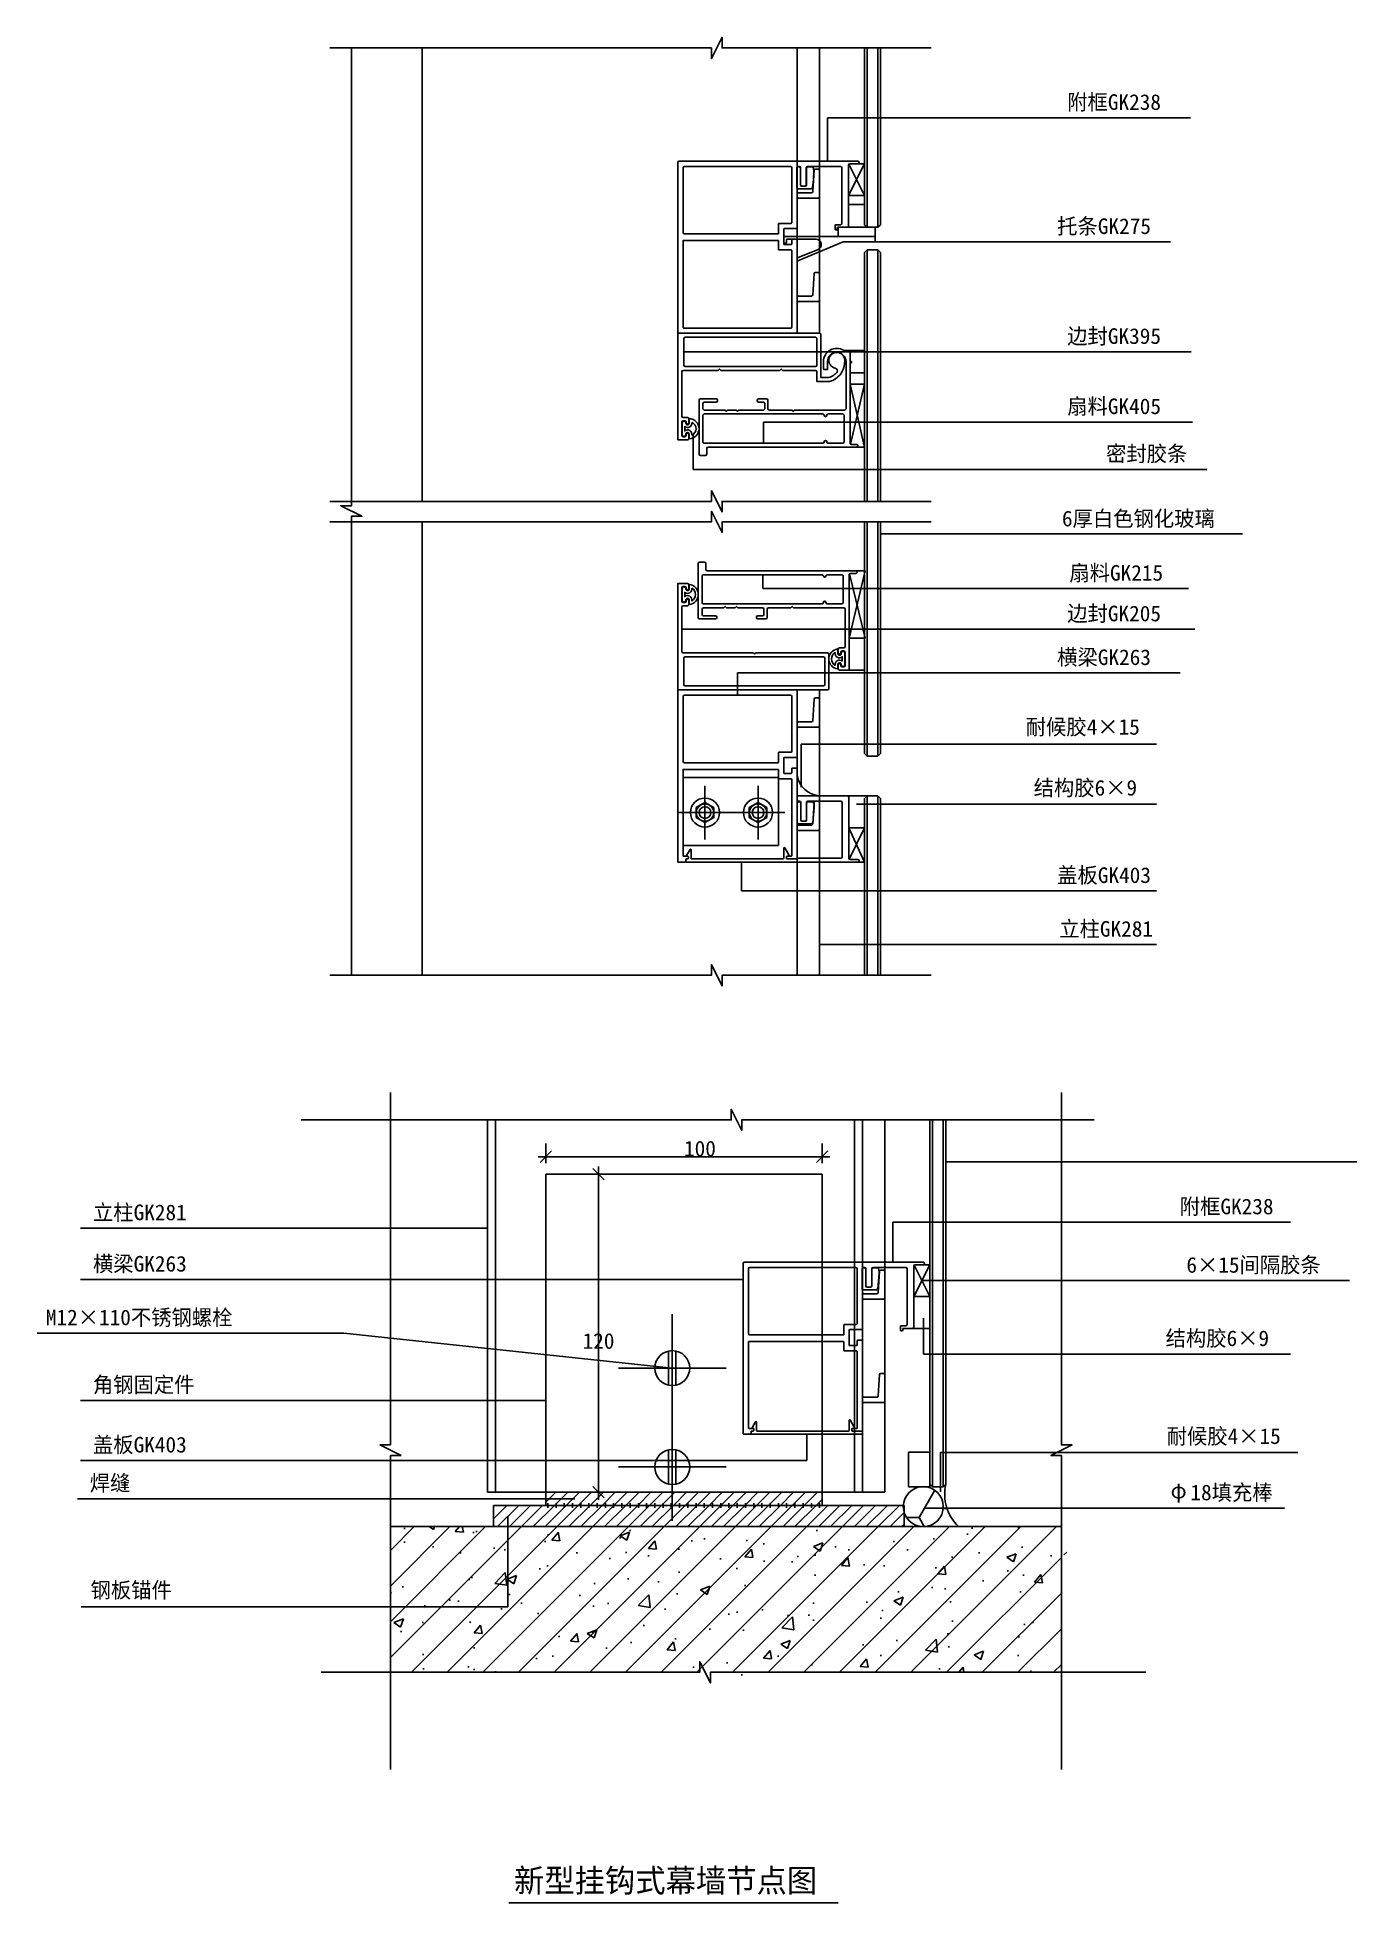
# Model space of a CAD drawing. Header units: metres. Extents: x 858 to 1356, y 185 to 889.
import ezdxf

# ---------------------------------------------------------------- set-up
doc = ezdxf.new("R2010")
doc.units = ezdxf.units.M
for name, color, linetype in [('1', 1, 'Continuous'), ('AXIS', 3, 'Continuous'), ('DOTE', 1, 'Continuous'), ('LAYER4', 6, 'Continuous'), ('LAYER6', 7, 'Continuous'), ('PUB_DIM', 3, 'Continuous')]:
    doc.layers.add(name, color=color, linetype=linetype)

# ---------------------------------------------------------------- blocks, each defined once
blk = doc.blocks.new('SJJ')
at = {"layer": 'AXIS'}
for p, q in [((-8.2, 0.67), (-8.2, 5.54)), ((-7.7, 6.04), (-0.4, 6.04)), ((-7.2, 2.94), (-7.2, 4.14)), ((-6.7, 4.64), (-0.4, 4.64)), ((-0.4, 2.44), (-6.7, 2.44)), ((0.1, 5.54), (0.1, 5.14)), ((0.1, 0.3), (0.1, 1.94)), ((-2.05, -0.35), (-6.24, -0.07))]:
    blk.add_line(p, q, dxfattribs=at)
for centre, radius, start, end in [((-7.7, 5.54), 0.5, 90, 180), ((-7.7, 0.67), 0.5, 180, 254.02), ((-5.95, 6.79), 6.87, 254.02, 267.55), ((-6.7, 4.14), 0.5, 90, 180), ((-6.7, 2.94), 0.5, 180, 270), ((-0.4, 5.54), 0.5, 0, 90), ((-0.4, 5.14), 0.5, 270, 0), ((-0.4, 5.14), 0.5, 270, 0), ((-0.4, 1.94), 0.5, 360, 90), ((-0.4, 1.94), 0.5, 0, 90), ((-0.4, 1.94), 0.5, 0, 90), ((-0.4, 0.3), 0.5, 286.49, 0), ((-1.6, 4.36), 4.73, 264.63, 286.49)]:
    blk.add_arc(centre, radius, start, end, dxfattribs=at)
blk = doc.blocks.new('_ArchTick')
blk.add_line((-0.68, 0), (0.68, 0))
at = {"color": 0, "linetype": 'ByBlock'}
blk.add_lwpolyline([(-0.5, -0.5), (0.5, 0.5)], dxfattribs=at)

msp = doc.modelspace()

# ---------------------------------------------------------------- hatches: boundary and pattern name
at = {"layer": 'AXIS'}
h = msp.add_hatch(dxfattribs=at)
h.set_pattern_fill('NET', scale=20)
h.paths.add_polyline_path([(1186.7, 341.59), (1194.78, 341.59), (1194.78, 354.71), (1186.7, 354.71)])
h = msp.add_hatch(dxfattribs=at)
h.set_pattern_fill('ANSI31')
h.paths.add_polyline_path([(1049.79, 339.59), (1049.79, 334.59), (1154.08, 334.59), (1154.08, 339.59)])
h = msp.add_hatch(dxfattribs=at)
h.set_pattern_fill('ANSI31')
h.paths.add_polyline_path([(1185, 326.59), (1185, 334.59), (1030, 334.59), (1030, 326.59)])
h = msp.add_hatch(dxfattribs=at)
h.set_pattern_fill('AR-CONC', scale=0.2)
h.paths.add_polyline_path([(1123.36, 271.59), (1123.36, 267.59), (1127.36, 275.59), (1127.36, 271.59), (1244.44, 271.59), (1244.44, 315.93), (1248.44, 315.93), (1240.44, 319.93), (1244.44, 319.93), (1244.44, 326.59), (991.1, 326.59), (991.1, 319.93), (987.1, 319.93), (995.1, 315.93), (991.1, 315.93), (991.1, 271.59)])
h = msp.add_hatch(dxfattribs=at)
h.set_pattern_fill('ANSI31', scale=3)
h.paths.add_polyline_path([(1123.36, 271.59), (1123.36, 267.59), (1127.36, 275.59), (1127.36, 271.59), (1244.44, 271.59), (1244.44, 315.93), (1248.44, 315.93), (1240.44, 319.93), (1244.44, 319.93), (1244.44, 326.59), (991.1, 326.59), (991.1, 319.93), (987.1, 319.93), (995.1, 315.93), (991.1, 315.93), (991.1, 271.59)])
at = {"layer": 'PUB_DIM'}
h = msp.add_hatch(dxfattribs=at)
h.set_pattern_fill('NET', scale=20)
h.paths.add_polyline_path([(1170.1, 816.98), (1163.6, 816.98, 0.41), (1164.1, 817.48), (1164.1, 828.98), (1170.1, 828.98)])
h = msp.add_hatch(dxfattribs=at)
h.set_pattern_fill('NET3', scale=15)
h.paths.add_polyline_path([(1174.1, 816.98), (1163.54, 816.98, -0.02), (1163.5, 816.98), (1160.1, 816.98), (1160.1, 813.48), (1163.6, 813.48), (1163.6, 813.48), (1170.1, 813.48), (1170.1, 813.48), (1173.9, 813.48, -0.41), (1174.1, 813.28)])
h = msp.add_hatch(dxfattribs=at)
h.set_pattern_fill('NET', scale=20)
h.paths.add_polyline_path([(1170.1, 770.53), (1164.6, 770.53), (1164.6, 766.28), (1165.1, 766.28), (1165.1, 765.78), (1164.6, 765.78), (1164.6, 757.76), (1170.1, 757.76)])
h = msp.add_hatch(dxfattribs=at)
h.set_pattern_fill('NET', scale=20)
h.paths.add_polyline_path([(1170.29, 649.88), (1163.79, 649.88, 0.41), (1164.29, 650.38), (1164.29, 661.88), (1170.29, 661.88)])
h = msp.add_hatch(dxfattribs=at)
h.set_pattern_fill('DASH', scale=8)
h.paths.add_polyline_path([(1144.93, 608.91), (1144.93, 602.44), (1152.53, 602.44, -0.29)])
h = msp.add_hatch(dxfattribs=at)
h.set_pattern_fill('NET', scale=20)
h.paths.add_polyline_path([(1170.1, 602.38), (1163.6, 602.38, -0.41), (1164.1, 601.88), (1164.1, 590.38), (1170.1, 590.38)])
h = msp.add_hatch(dxfattribs=at)
h.set_pattern_fill('NET', scale=20)
h.paths.add_polyline_path([(1194.68, 401.42), (1188.18, 401.42, 0.41), (1188.68, 401.92), (1188.68, 413.42), (1194.68, 413.42)])
h = msp.add_hatch(dxfattribs=at)
h.set_pattern_fill('HONEY', scale=15)
h.paths.add_polyline_path([(1192.26, 341.69, 0.11), (1189.05, 340.97), (1189.05, 327.31, 0.11), (1192.26, 326.59, 1)])
h.paths.add_polyline_path([(1189.05, 327.31), (1189.05, 340.97, 0.63)])
h = msp.add_hatch(dxfattribs=at)
h.set_pattern_fill('DASH', scale=15)
h.paths.add_polyline_path([(1200.36, 338.51), (1199.11, 337.33, -0.11), (1199.82, 334.14, -0.15), (1198.57, 329.98), (1202.84, 329.98, -0.13)])
h.paths.add_polyline_path([(1202.84, 329.98), (1198.57, 329.98, -0.25), (1192.26, 326.59), (1205.56, 326.59, -0.06)])
h.paths.add_polyline_path([(1200.36, 338.51, -0.06), (1200.78, 342.59), (1199.78, 341.59), (1195.78, 341.59), (1194.78, 342.59), (1194.78, 341.59), (1193.53, 341.59, -0.25), (1199.11, 337.33)])

# ---------------------------------------------------------------- linework, layer by layer
msp.add_line((1035.78, 184.64), (1160.19, 184.64))
at = {"layer": 'AXIS'}
for p, q in [((991.1, 357.44), (991.1, 490.46)), ((995.1, 353.44), (987.1, 357.44)), ((987.1, 357.44), (991.1, 357.44)), ((991.1, 234.97), (991.1, 353.44)), ((991.1, 353.44), (995.1, 353.44))]:
    msp.add_line(p, q, dxfattribs=at)
for points in [[(1195.21, 884.7), (1116.3, 884.7), (1116.3, 888.7), (1112.3, 880.7), (1112.3, 884.7), (968.2, 884.7)], [(1195.21, 713.54), (1116.3, 713.54), (1116.3, 709.54), (1112.3, 717.54), (1112.3, 713.54), (968.2, 713.54)], [(1195.21, 705.82), (1116.3, 705.82), (1116.3, 701.82), (1112.3, 709.82), (1112.3, 705.82), (968.2, 705.82)], [(1195.21, 534.67), (1116.3, 534.67), (1116.3, 530.67), (1112.3, 538.67), (1112.3, 534.67), (968.2, 534.67)], [(1244.44, 234.97), (1244.44, 353.44), (1240.44, 353.44), (1248.44, 357.44), (1244.44, 357.44), (1244.44, 490.46)], [(957.38, 480.1), (1119.75, 480.1), (1119.75, 484.1), (1123.75, 476.1), (1123.75, 480.1), (1256.76, 480.1)], [(964.96, 271.59), (1107.88, 271.59), (1107.88, 275.59), (1111.88, 267.59), (1111.88, 271.59), (1276.31, 271.59)]]:
    msp.add_lwpolyline(points, dxfattribs=at)
at = {"layer": 'DOTE'}
for p, q in [((1003.1, 713.54), (1003.1, 884.7)), ((1144.6, 777.18), (1144.6, 884.7)), ((1153.1, 776.98), (1153.1, 884.7)), ((1170.1, 817.98), (1170.1, 884.7)), ((1176.1, 817.98), (1176.1, 884.7)), ((1170.1, 817.98), (1171.1, 816.98)), ((1171.1, 816.98), (1175.1, 816.98)), ((1175.1, 816.98), (1176.1, 817.98)), ((1171.1, 808.46), (1170.1, 807.46)), ((1170.1, 807.46), (1170.1, 713.54)), ((1171.1, 808.46), (1175.1, 808.46)), ((1175.1, 808.46), (1176.1, 807.46)), ((1176.1, 807.46), (1176.1, 713.54)), ((1003.1, 534.67), (1003.1, 705.82)), ((1170.1, 618.38), (1170.1, 705.82)), ((1176.1, 618.38), (1176.1, 705.82)), ((1144.6, 534.67), (1144.6, 642.38)), ((1153.1, 534.67), (1153.1, 642.38)), ((1171.1, 617.38), (1170.1, 618.38)), ((1171.1, 617.38), (1175.1, 617.38)), ((1175.1, 617.38), (1176.1, 618.38)), ((1137.6, 609.38), (1101.6, 609.38)), ((1137.6, 609.08), (1137.6, 583.63)), ((1171.1, 602.38), (1170.1, 601.38)), ((1170.1, 601.38), (1170.1, 534.67)), ((1171.1, 602.38), (1175.1, 602.38)), ((1175.1, 602.38), (1176.1, 601.38)), ((1176.1, 601.38), (1176.1, 534.67)), ((1137.6, 583.63), (1101.6, 583.63)), ((1027.78, 480.1), (1027.78, 339.59)), ((1169.28, 480.1), (1169.28, 339.59)), ((1177.78, 480.1), (1177.78, 339.59)), ((1194.78, 341.59), (1194.78, 480.1)), ((1200.78, 342.59), (1200.78, 480.1)), ((1194.78, 354.71), (1186.7, 354.71)), ((1186.7, 341.59), (1186.7, 354.71)), ((1177.78, 339.59), (1027.78, 339.59)), ((1049.79, 339.59), (1049.79, 334.59)), ((1154.08, 339.59), (1154.08, 334.59)), ((1186.7, 341.59), (1194.78, 341.59)), ((1194.78, 342.59), (1195.78, 341.59)), ((1195.78, 341.59), (1199.78, 341.59)), ((1199.78, 341.59), (1200.78, 342.59)), ((1185, 334.59), (1030, 334.59)), ((1030, 334.59), (1030, 326.59)), ((1050.5, 333.67), (1050.5, 335.48)), ((1053.61, 333.67), (1053.61, 335.48)), ((1056.72, 333.67), (1056.72, 335.48)), ((1056.72, 333.67), (1056.72, 335.48)), ((1059.83, 333.67), (1059.83, 335.48)), ((1062.94, 333.67), (1062.94, 335.48)), ((1062.94, 333.67), (1062.94, 335.48)), ((1066.05, 333.67), (1066.05, 335.48)), ((1069.16, 333.67), (1069.16, 335.48)), ((1072.27, 333.67), (1072.27, 335.48)), ((1075.37, 333.67), (1075.37, 335.48)), ((1078.48, 333.67), (1078.48, 335.48)), ((1078.48, 333.67), (1078.48, 335.48)), ((1081.59, 333.67), (1081.59, 335.48)), ((1084.7, 333.67), (1084.7, 335.48)), ((1084.7, 333.67), (1084.7, 335.48)), ((1087.81, 333.67), (1087.81, 335.48)), ((1090.92, 333.67), (1090.92, 335.48)), ((1094.03, 333.67), (1094.03, 335.48)), ((1097.14, 333.67), (1097.14, 335.48)), ((1100.25, 333.67), (1100.25, 335.48)), ((1100.25, 333.67), (1100.25, 335.48)), ((1103.36, 333.67), (1103.36, 335.48)), ((1106.47, 333.67), (1106.47, 335.48)), ((1106.47, 333.67), (1106.47, 335.48)), ((1109.58, 333.67), (1109.58, 335.48)), ((1112.69, 333.67), (1112.69, 335.48)), ((1115.8, 333.67), (1115.8, 335.48)), ((1118.91, 333.67), (1118.91, 335.48)), ((1122.01, 333.67), (1122.01, 335.48)), ((1122.01, 333.67), (1122.01, 335.48)), ((1125.12, 333.67), (1125.12, 335.48)), ((1128.23, 333.67), (1128.23, 335.48)), ((1128.23, 333.67), (1128.23, 335.48)), ((1131.34, 333.67), (1131.34, 335.48)), ((1134.45, 333.67), (1134.45, 335.48)), ((1137.56, 333.67), (1137.56, 335.48)), ((1137.56, 333.67), (1137.56, 335.48)), ((1137.56, 333.67), (1137.56, 335.48)), ((1140.67, 333.67), (1140.67, 335.48)), ((1143.78, 333.67), (1143.78, 335.48)), ((1143.78, 333.67), (1143.78, 335.48)), ((1146.89, 333.67), (1146.89, 335.48)), ((1150, 333.67), (1150, 335.48)), ((1153.11, 333.67), (1153.11, 335.48)), ((1185, 334.59), (1185, 326.59)), ((1244.44, 326.59), (991.1, 326.59))]:
    msp.add_line(p, q, dxfattribs=at)
for points in [[(1145.1, 790.98, -0.41), (1144.6, 791.48), (1144.6, 812.28, 0.41), (1144.4, 812.48), (1142.8, 812.48, 0.41), (1142.6, 812.28), (1142.6, 810.68, -0.41), (1142.4, 810.48), (1139.8, 810.48, -0.41), (1139.6, 810.68), (1139.6, 816.28, -0.41), (1139.8, 816.48), (1144.4, 816.48, 0.41), (1144.6, 816.68), (1144.6, 827.48, -0.41), (1145.1, 827.98), (1152.6, 827.98, 0.41), (1153.1, 828.48), (1153.1, 838.48, 0.41), (1152.6, 838.98), (1151.55, 838.98, 0.39), (1151.05, 838.51), (1150.55, 830.45, -0.39), (1150.05, 829.98), (1145.1, 829.98, -0.41), (1144.6, 830.48), (1144.6, 841.78, 0.41), (1144.4, 841.98), (1100.1, 841.98, 0.41), (1099.6, 841.48), (1099.6, 777.18, 0.41), (1099.8, 776.98), (1144.4, 776.98, 0.41), (1144.6, 777.18), (1144.6, 788.48, -0.41), (1145.1, 788.98), (1152.6, 788.98, 0.41), (1153.1, 789.48), (1153.1, 799.48, 0.41), (1152.6, 799.98), (1151.55, 799.98, 0.39), (1151.05, 799.51), (1150.55, 791.45, -0.43), (1149.97, 790.98)], [(1142.1, 839.98), (1102.1, 839.98, 0.41), (1101.6, 839.48), (1101.6, 814.98, 0.41), (1102.1, 814.48), (1137.4, 814.48, 0.41), (1137.6, 814.68), (1137.6, 818.28, -0.41), (1137.8, 818.48), (1142.4, 818.48, 0.41), (1142.6, 818.68), (1142.6, 839.48, 0.41)], [(1137.6, 811.98), (1101.6, 811.98), (1101.6, 779.18, 0.41), (1101.8, 778.98), (1142.4, 778.98, 0.41), (1142.6, 779.18), (1142.6, 808.28, 0.41), (1142.4, 808.48), (1137.8, 808.48, -0.41), (1137.6, 808.68)], [(1151.79, 812.48, -0.82), (1152.55, 808.63), (1144.73, 805.41, 0.3), (1144.6, 805.22), (1144.6, 804.58, 0.53), (1144.88, 804.39), (1162.07, 811.46, -0.1), (1162.14, 811.48), (1173.9, 811.48, 0.41), (1174.1, 811.68), (1174.1, 813.28, 0.41), (1173.9, 813.48), (1139.8, 813.48, 0.41), (1139.6, 813.28), (1139.6, 811.18, 0.41), (1139.8, 810.98), (1140.4, 810.98, 0.41), (1140.6, 811.18), (1140.6, 812.28, -0.41), (1140.8, 812.48)], [(1158.13, 760.91, 0.08), (1159.6, 762.21, 0.57), (1159.03, 763.84, -2.12), (1162.6, 766.78, -0.3), (1158.09, 759.18, -0.11), (1156.35, 758.78), (1152.1, 758.78), (1152.1, 762.48, 0.41), (1151.6, 762.98), (1139.16, 762.98), (1138.66, 763.48), (1138.16, 762.98), (1115.8, 762.98), (1115.3, 763.48), (1114.8, 762.98), (1101.6, 762.98, 0.41), (1101.1, 762.48), (1101.1, 745.68, 0.41), (1101.6, 745.18), (1103.24, 745.18, -0.41), (1103.74, 744.68), (1103.74, 743.23, -0.41), (1103.24, 742.73), (1103.24, 742.73, -0.41), (1102.74, 743.23), (1102.74, 743.48, 0.41), (1102.24, 743.98), (1101.6, 743.98, 0.41), (1101.1, 743.48), (1101.1, 738.45, 0.41), (1101.6, 737.95), (1102.25, 737.95, 0.36), (1102.74, 738.48), (1102.74, 738.73, -0.41), (1103.24, 739.23), (1103.24, 739.23, -0.41), (1103.74, 738.73), (1103.74, 737.28, -0.41), (1103.24, 736.78), (1099.6, 736.78), (1099.6, 776.78, -0.41), (1099.8, 776.98), (1153.1, 776.98, -0.41), (1153.6, 776.48), (1153.6, 760.28), (1155.97, 760.28, 0.14)], [(1102.36, 764.48, -0.41), (1101.86, 764.98), (1101.86, 774.98, -0.41), (1102.36, 775.48), (1151.6, 775.48, -0.41), (1152.1, 774.98), (1152.1, 764.98, -0.41), (1151.6, 764.48)], [(1129.6, 751.53), (1129.6, 751.73, -0.41), (1130.1, 752.23), (1133.1, 752.23, -0.41), (1133.6, 751.73), (1133.6, 748.53, 0.41), (1134.1, 748.03), (1142.6, 748.03), (1143.1, 747.53), (1143.6, 748.03), (1162.6, 748.03, 0.41), (1163.1, 748.53), (1163.1, 766.28, 1), (1156.1, 766.28), (1156.1, 763.28), (1154.6, 763.28), (1154.6, 766.28, -0.59), (1162.24, 770.53), (1164.6, 770.53), (1164.6, 766.28), (1165.1, 766.28), (1165.1, 765.78), (1164.6, 765.78), (1164.6, 735.53, 0.41), (1165.1, 735.03), (1167.1, 735.03, -0.41), (1167.6, 734.53), (1167.6, 734.53, -0.41), (1167.1, 734.03), (1111, 734.03, 0.41), (1110.5, 733.53), (1110.5, 731.33, -0.41), (1110, 730.83), (1108.1, 730.83, -0.41), (1107.6, 731.33), (1107.6, 751.73, -0.41), (1108.1, 752.23), (1114.1, 752.23, -0.41), (1114.6, 751.73), (1114.6, 751.53, -0.41), (1114.1, 751.03), (1109.6, 751.03, 0.41), (1109.1, 750.53), (1109.1, 748.53, 0.41), (1109.6, 748.03), (1117.3, 748.03), (1117.8, 747.53), (1118.3, 748.03), (1121.6, 748.03), (1122.1, 747.53), (1122.6, 748.03), (1131.9, 748.03, 0.41), (1132.4, 748.53), (1132.4, 750.53, 0.41), (1131.9, 751.03), (1130.1, 751.03, -0.41)], [(1154.35, 735.53), (1109.6, 735.53, -0.41), (1109.1, 736.03), (1109.1, 746.03, -0.41), (1109.6, 746.53), (1154.35, 746.53, -0.41), (1154.85, 746.03), (1154.85, 746.03, 0.41), (1155.35, 745.53), (1155.35, 745.53, 0.41), (1155.85, 746.03), (1155.85, 746.03, -0.41), (1156.35, 746.53), (1161.85, 746.53, -0.41), (1162.35, 746.03), (1162.35, 736.03, -0.41), (1161.85, 735.53), (1156.35, 735.53, -0.41), (1155.85, 736.03), (1155.85, 736.03, 0.41), (1155.35, 736.53), (1155.35, 736.53, 0.41), (1154.85, 736.03), (1154.85, 736.03, -0.41)], [(1161.65, 657.08), (1162.29, 657.08, -0.41), (1162.79, 656.58), (1162.79, 651.55, -0.41), (1162.29, 651.05), (1161.64, 651.05, -0.36), (1161.15, 651.58), (1161.15, 651.83, 0.41), (1160.65, 652.33), (1160.65, 652.33, 0.41), (1160.15, 651.83), (1160.15, 650.38, 0.41), (1160.65, 649.88), (1164.29, 649.88), (1164.29, 685.88, -0.41), (1164.79, 686.38), (1166.79, 686.38, 0.41), (1167.29, 686.88), (1167.29, 686.88, 0.41), (1166.79, 687.38), (1110.69, 687.38, -0.41), (1110.19, 687.88), (1110.19, 690.08, 0.41), (1109.69, 690.58), (1107.79, 690.58, 0.41), (1107.29, 690.08), (1107.29, 669.68, 0.41), (1107.79, 669.18), (1113.79, 669.18, 0.41), (1114.29, 669.68), (1114.29, 669.88, 0.41), (1113.79, 670.38), (1109.29, 670.38, -0.41), (1108.79, 670.88), (1108.79, 672.88, -0.41), (1109.29, 673.38), (1116.99, 673.38), (1117.49, 673.88), (1117.99, 673.38), (1121.29, 673.38), (1121.79, 673.88), (1122.29, 673.38), (1131.59, 673.38, -0.41), (1132.09, 672.88), (1132.09, 670.88, -0.41), (1131.59, 670.38), (1129.79, 670.38, 0.41), (1129.29, 669.88), (1129.29, 669.68, 0.41), (1129.79, 669.18), (1132.79, 669.18, 0.41), (1133.29, 669.68), (1133.29, 672.88, -0.41), (1133.79, 673.38), (1142.29, 673.38), (1142.79, 673.88), (1143.29, 673.38), (1162.29, 673.38, -0.41), (1162.79, 672.88), (1162.79, 658.78, -0.41), (1162.29, 658.28), (1160.65, 658.28, 0.41), (1160.15, 657.78), (1160.15, 656.33, 0.41), (1160.65, 655.83), (1160.65, 655.83, 0.41), (1161.15, 656.33), (1161.15, 656.58, -0.41)], [(1154.03, 685.88, -0.41), (1154.53, 685.38), (1154.53, 685.38, 0.41), (1155.03, 684.88), (1155.03, 684.88, 0.41), (1155.53, 685.38), (1155.53, 685.38, -0.41), (1156.03, 685.88), (1161.53, 685.88, -0.41), (1162.03, 685.38), (1162.03, 675.38, -0.41), (1161.53, 674.88), (1156.03, 674.88, -0.41), (1155.53, 675.38), (1155.53, 675.38, 0.41), (1155.03, 675.88), (1155.03, 675.88, 0.41), (1154.53, 675.38), (1154.53, 675.38, -0.41), (1154.03, 674.88), (1109.29, 674.88, -0.41), (1108.79, 675.38), (1108.79, 685.38, -0.41), (1109.29, 685.88)], [(1128.98, 656.38), (1156.1, 656.38, -0.41), (1156.6, 655.88), (1156.6, 642.88, -0.41), (1156.1, 642.38), (1099.8, 642.38, -0.41), (1099.6, 642.58), (1099.6, 682.58), (1103.24, 682.58, -0.41), (1103.74, 682.08), (1103.74, 680.63, -0.41), (1103.24, 680.13), (1103.24, 680.13, -0.41), (1102.74, 680.63), (1102.74, 680.88, 0.36), (1102.25, 681.42), (1101.6, 681.42, 0.41), (1101.1, 680.92), (1101.1, 675.88, 0.41), (1101.6, 675.38), (1102.24, 675.38, 0.41), (1102.74, 675.88), (1102.74, 676.13, -0.41), (1103.24, 676.63), (1103.24, 676.63, -0.41), (1103.74, 676.13), (1103.74, 674.68, -0.41), (1103.24, 674.18), (1101.6, 674.18, 0.41), (1101.1, 673.68), (1101.1, 656.88, 0.41), (1101.6, 656.38), (1127.98, 656.38), (1128.48, 655.88)], [(1101.86, 654.38), (1101.86, 644.38, 0.41), (1102.36, 643.88), (1154.6, 643.88, 0.41), (1155.1, 644.38), (1155.1, 654.38, 0.41), (1154.6, 654.88), (1102.36, 654.88, 0.41)], [(1142.1, 640.38), (1102.1, 640.38, 0.41), (1101.6, 639.88), (1101.6, 615.38, 0.41), (1102.1, 614.88), (1137.4, 614.88, 0.41), (1137.6, 615.08), (1137.6, 618.68, -0.41), (1137.8, 618.88), (1142.4, 618.88, 0.41), (1142.6, 619.08), (1142.6, 639.88, 0.41)], [(1103.1, 579.58, -0.58), (1102.93, 579.88), (1104.23, 582.13, -0.77), (1104.6, 582.03), (1104.6, 578.78, 0.41), (1104.8, 578.58), (1139.2, 578.58, 0.41), (1139.6, 578.98), (1139.6, 582.69, -0.77), (1139.98, 582.79), (1141.66, 579.88, -0.58), (1141.48, 579.58), (1140.8, 579.58, 0.41), (1140.6, 579.38), (1140.6, 578.78, 0.41), (1140.8, 578.58), (1144.4, 578.58, -0.41), (1144.6, 578.38), (1144.6, 577.58, -0.41), (1144.4, 577.38), (1102.8, 577.38, -0.41), (1102.6, 577.58), (1102.6, 578.38, -0.41), (1102.8, 578.58), (1103.4, 578.58, 0.41), (1103.6, 578.78), (1103.6, 579.38, 0.41), (1103.4, 579.58)], [(1166.78, 424.42), (1126.78, 424.42, 0.41), (1126.28, 423.92), (1126.28, 399.42, 0.41), (1126.78, 398.92), (1162.08, 398.92, 0.41), (1162.28, 399.12), (1162.28, 402.72, -0.41), (1162.48, 402.92), (1167.08, 402.92, 0.41), (1167.28, 403.12), (1167.28, 423.92, 0.41)], [(1127.78, 363.62, -0.58), (1127.61, 363.92), (1128.91, 366.17, -0.77), (1129.28, 366.07), (1129.28, 362.82, 0.41), (1129.48, 362.62), (1163.88, 362.62, 0.41), (1164.28, 363.02), (1164.28, 366.73, -0.77), (1164.66, 366.83), (1166.34, 363.92, -0.58), (1166.17, 363.62), (1165.48, 363.62, 0.41), (1165.28, 363.42), (1165.28, 362.82, 0.41), (1165.48, 362.62), (1169.08, 362.62, -0.41), (1169.28, 362.42), (1169.28, 361.62, -0.41), (1169.08, 361.42), (1127.48, 361.42, -0.41), (1127.28, 361.62), (1127.28, 362.42, -0.41), (1127.48, 362.62), (1128.08, 362.62, 0.41), (1128.28, 362.82), (1128.28, 363.42, 0.41), (1128.08, 363.62)]]:
    msp.add_lwpolyline(points, format="xyb", close=True, dxfattribs=at)
for points in [[(1145.9, 838.48), (1145.9, 832.98), (1145.9, 839.48, 0.41), (1145.4, 839.98), (1144.8, 839.98, -0.41), (1144.6, 840.18), (1144.6, 841.78, -0.41), (1144.8, 841.98), (1167.5, 841.98, -1), (1167.5, 840.98), (1164.5, 840.98, 0.41), (1164, 840.48), (1164, 817.48, -0.42), (1163.5, 816.98), (1160.1, 816.98, 0.41), (1159.8, 816.68), (1159.8, 816.28, -0.41), (1159.5, 815.98), (1159.3, 815.98, -0.41), (1159, 816.28), (1159, 817.68, -0.41), (1159.3, 817.98), (1161, 817.98, 0.41), (1161.5, 818.48), (1161.5, 839.48, 0.41), (1161, 839.98), (1148.6, 839.98, 0.41), (1148.1, 839.48), (1148.1, 832.98, -0.41), (1147.6, 832.48), (1146.4, 832.48, -0.41), (1145.9, 832.98)], [(1145.1, 591.38, -0.41), (1144.6, 591.88), (1144.6, 612.68, 0.41), (1144.4, 612.88), (1142.8, 612.88, 0.41), (1142.6, 612.68), (1142.6, 611.08, -0.41), (1142.4, 610.88), (1139.8, 610.88, -0.41), (1139.6, 611.08), (1139.6, 616.68, -0.41), (1139.8, 616.88), (1144.4, 616.88, 0.41), (1144.6, 617.08), (1144.6, 627.88, -0.41), (1145.1, 628.38), (1152.6, 628.38, 0.41), (1153.1, 628.88), (1153.1, 638.88, 0.41), (1152.6, 639.38), (1151.55, 639.38, 0.39), (1151.05, 638.92), (1150.55, 630.85, -0.39), (1150.05, 630.38), (1145.1, 630.38, -0.41), (1144.6, 630.88), (1144.6, 642.18, 0.41), (1144.4, 642.38), (1099.8, 642.38, 0.41), (1099.6, 642.18), (1099.6, 577.58, 0.41), (1099.8, 577.38), (1102.4, 577.38, 0.41), (1102.6, 577.58), (1102.6, 578.38, -0.41), (1102.8, 578.58), (1103.4, 578.58, 0.41), (1103.6, 578.78), (1103.6, 579.38, 0.41), (1103.4, 579.58), (1101.8, 579.58, -0.41), (1101.6, 579.78), (1101.6, 612.38), (1137.4, 612.38, -0.41), (1137.6, 612.18), (1137.6, 609.08, 0.41), (1137.8, 608.88), (1142.4, 608.88, -0.41), (1142.6, 608.68), (1142.6, 579.78, -0.41), (1142.4, 579.58), (1140.8, 579.58, 0.41), (1140.6, 579.38), (1140.6, 578.78, 0.41), (1140.8, 578.58), (1144.4, 578.58, 0.41), (1144.6, 578.78), (1144.6, 588.88, -0.41), (1145.1, 589.38), (1152.6, 589.38, 0.41), (1153.1, 589.88), (1153.1, 599.88, 0.41), (1152.6, 600.38), (1151.55, 600.38, 0.39), (1151.05, 599.92), (1150.55, 591.85, -0.43), (1149.97, 591.38), (1145.1, 591.38)], [(1146, 593.38), (1146, 599.88, 0.41), (1145.5, 600.38), (1144.9, 600.38, -0.41), (1144.7, 600.58), (1144.7, 602.18, -0.41), (1144.9, 602.38), (1163.6, 602.38, -0.41), (1164.1, 601.88), (1164.1, 578.88, 0.41), (1164.6, 578.38), (1167.6, 578.38, -1), (1167.6, 577.38), (1163.6, 577.38), (1144.8, 577.38, -0.41), (1144.6, 577.58), (1144.6, 578.68, -0.41), (1144.8, 578.88), (1161.1, 578.88, 0.41), (1161.6, 579.38), (1161.6, 599.88, 0.41), (1161.1, 600.38), (1148.7, 600.38, 0.41), (1148.2, 599.88), (1148.2, 593.38, -0.41), (1147.7, 592.88), (1146.5, 592.88, -0.41), (1146, 593.38), (1146, 598.88)], [(1169.78, 375.42, -0.41), (1169.28, 375.92), (1169.28, 396.72, 0.41), (1169.08, 396.92), (1167.48, 396.92, 0.41), (1167.28, 396.72), (1167.28, 395.12, -0.41), (1167.08, 394.92), (1164.48, 394.92, -0.41), (1164.28, 395.12), (1164.28, 400.72, -0.41), (1164.48, 400.92), (1169.08, 400.92, 0.41), (1169.28, 401.12), (1169.28, 411.92, -0.41), (1169.78, 412.42), (1177.28, 412.42, 0.41), (1177.78, 412.92), (1177.78, 422.92, 0.41), (1177.28, 423.42), (1176.23, 423.42, 0.39), (1175.73, 422.95), (1175.23, 414.89, -0.39), (1174.73, 414.42), (1169.78, 414.42, -0.41), (1169.28, 414.92), (1169.28, 426.22, 0.41), (1169.08, 426.42), (1124.78, 426.42, 0.41), (1124.28, 425.92), (1124.28, 361.62, 0.41), (1124.48, 361.42), (1127.08, 361.42, 0.41), (1127.28, 361.62), (1127.28, 362.42, -0.41), (1127.48, 362.62), (1128.08, 362.62, 0.41), (1128.28, 362.82), (1128.28, 363.42, 0.41), (1128.08, 363.62), (1126.48, 363.62, -0.41), (1126.28, 363.82), (1126.28, 396.42), (1162.08, 396.42, -0.41), (1162.28, 396.22), (1162.28, 393.12, 0.41), (1162.48, 392.92), (1167.08, 392.92, -0.41), (1167.28, 392.72), (1167.28, 363.82, -0.41), (1167.08, 363.62), (1165.48, 363.62, 0.41), (1165.28, 363.42), (1165.28, 362.82, 0.41), (1165.48, 362.62), (1169.08, 362.62, 0.41), (1169.28, 362.82), (1169.28, 372.92, -0.41), (1169.78, 373.42), (1177.28, 373.42, 0.41), (1177.78, 373.92), (1177.78, 383.92, 0.41), (1177.28, 384.42), (1176.23, 384.42, 0.39), (1175.73, 383.95), (1175.23, 375.89, -0.43), (1174.65, 375.42), (1169.78, 375.42)], [(1170.58, 422.92), (1170.58, 417.42), (1170.58, 423.92, 0.41), (1170.08, 424.42), (1169.48, 424.42, -0.41), (1169.28, 424.62), (1169.28, 426.22, -0.41), (1169.48, 426.42), (1192.18, 426.42, -1), (1192.18, 425.42), (1189.18, 425.42, 0.41), (1188.68, 424.92), (1188.68, 401.92, -0.42), (1188.18, 401.42), (1184.78, 401.42, 0.41), (1184.48, 401.12), (1184.48, 400.72, -0.41), (1184.18, 400.42), (1183.98, 400.42, -0.41), (1183.68, 400.72), (1183.68, 402.12, -0.41), (1183.98, 402.42), (1185.68, 402.42, 0.41), (1186.18, 402.92), (1186.18, 423.92, 0.41), (1185.68, 424.42), (1173.28, 424.42, 0.41), (1172.78, 423.92), (1172.78, 417.42, -0.41), (1172.28, 416.92), (1171.08, 416.92, -0.41), (1170.58, 417.42)]]:
    msp.add_lwpolyline(points, format="xyb", dxfattribs=at)
for points in [[(1106.56, 594.18), (1109.85, 592.28), (1113.15, 594.18), (1113.15, 597.98), (1109.85, 599.88), (1106.56, 597.98)], [(1133.17, 594.18), (1129.88, 592.28), (1126.58, 594.18), (1126.58, 597.98), (1129.88, 599.88), (1133.17, 597.98)]]:
    msp.add_lwpolyline(points, close=True, dxfattribs=at)
for points in [[(1096.13, 380.26), (1096.13, 392.56)], [(1098.85, 392.56), (1098.85, 380.26)], [(1096.13, 342.94), (1096.13, 355.24)], [(1098.85, 355.24), (1098.85, 342.94)]]:
    msp.add_lwpolyline(points, dxfattribs=at)
for centre, radius in [((1109.85, 596.08), 5.49), ((1109.85, 596.08), 3.29), ((1129.88, 596.08), 5.49), ((1129.88, 596.08), 3.29), ((1109.85, 596.08), 2.2), ((1129.88, 596.08), 2.2), ((1097.49, 386.41), 6.59), ((1097.49, 349.09), 6.59)]:
    msp.add_circle(centre, radius, dxfattribs=at)
at = {"layer": 'LAYER4'}
for p, q in [((1109.85, 585.92), (1109.85, 606.24)), ((1129.88, 585.92), (1129.88, 606.24)), ((1120.01, 596.08), (1099.69, 596.08)), ((1119.72, 596.08), (1140.04, 596.08)), ((1097.49, 366.09), (1097.49, 406.73)), ((1117.81, 386.41), (1077.17, 386.41)), ((1097.49, 328.77), (1097.49, 369.41)), ((1117.81, 349.09), (1077.17, 349.09))]:
    msp.add_line(p, q, dxfattribs=at)
at = {"layer": 'LAYER6'}
for p, q in [((1030.78, 480.1), (1030.78, 339.59)), ((1166.28, 480.1), (1166.28, 339.59)), ((1154.08, 459.61), (1049.79, 459.61)), ((1049.79, 459.61), (1049.79, 339.59)), ((1154.08, 339.59), (1154.08, 459.61))]:
    msp.add_line(p, q, dxfattribs=at)
at = {"layer": 'PUB_DIM'}
for p, q in [((1171.1, 816.98), (1171.1, 884.7)), ((1175.1, 816.98), (1175.1, 884.7)), ((1156.15, 841.98), (1156.15, 858.31)), ((1156.15, 858.31), (1293.17, 858.31)), ((1170.1, 840.98), (1164, 829)), ((1170.1, 829), (1164.15, 840.84)), ((1167.5, 840.98), (1170.1, 840.98)), ((1164, 829), (1170.1, 829)), ((1160.1, 813.49), (1160.1, 816.98)), ((1171.1, 816.98), (1163.6, 816.98)), ((1164, 820.99), (1164, 816.98)), ((1174.1, 816.98), (1174.1, 813.28)), ((1162.07, 811.46), (1228.71, 811.46)), ((1228.71, 811.46), (1285.62, 811.46)), ((1171.1, 808.46), (1171.1, 713.54)), ((1175.1, 808.46), (1175.1, 713.54)), ((1101.86, 769.98), (1211.98, 769.98)), ((1164.6, 770.53), (1170.1, 770.53)), ((1211.98, 769.98), (1293.42, 769.98)), ((1170.1, 757.76), (1164.6, 757.76)), ((1170.1, 734.03), (1164.6, 757.76)), ((1170.1, 757.76), (1164.75, 735.18)), ((1131.98, 735.53), (1131.98, 743.5)), ((1131.98, 743.5), (1293.86, 743.5)), ((1105.4, 738.83), (1105.4, 725.61)), ((1167.1, 734.03), (1170.1, 734.03)), ((1105.4, 725.61), (1299.34, 725.61)), ((1171.1, 617.38), (1171.1, 705.82)), ((1175.1, 617.38), (1175.1, 705.82)), ((1176.1, 701.26), (1199.93, 701.26)), ((1199.93, 701.26), (1312.73, 701.26)), ((1131.66, 685.88), (1131.66, 680.62)), ((1170.29, 687.38), (1164.29, 661.88)), ((1170.29, 661.88), (1164.43, 686.24)), ((1166.79, 687.38), (1170.29, 687.38)), ((1131.66, 680.62), (1292.37, 680.62)), ((1101.1, 665.28), (1225.37, 665.28)), ((1164.29, 661.88), (1170.29, 661.88)), ((1225.37, 665.28), (1294.79, 665.28)), ((1122.1, 640.38), (1122.1, 648.78)), ((1122.1, 648.78), (1289.25, 648.78)), ((1164.29, 649.88), (1170.29, 649.88)), ((1146.11, 605.71), (1146.11, 621.94)), ((1146.11, 621.94), (1280.33, 621.94)), ((1171.1, 602.38), (1163.6, 602.38)), ((1167, 599.28), (1201.3, 599.28)), ((1171.1, 602.38), (1171.1, 534.67)), ((1175.1, 602.38), (1175.1, 534.67)), ((1201.3, 599.28), (1280.33, 599.28)), ((1170.1, 577.38), (1164.1, 590.38)), ((1164.1, 590.38), (1170.1, 590.38)), ((1170.1, 590.38), (1164.25, 578.53)), ((1123.6, 577.38), (1123.6, 566.52)), ((1167.6, 577.38), (1170.1, 577.38)), ((1123.6, 566.52), (1280.33, 566.52)), ((1153.1, 546.25), (1216.43, 546.25)), ((1216.43, 546.25), (1280.33, 546.25)), ((1195.78, 341.59), (1195.78, 480.1)), ((1199.78, 341.59), (1199.78, 480.1)), ((1049.79, 463.81), (1049.79, 471.21)), ((1049.79, 466.21), (1154.08, 466.21)), ((1154.08, 463.82), (1154.08, 471.21)), ((1055.79, 459.61), (1074.63, 459.61)), ((1069.63, 339.59), (1069.63, 459.61)), ((1200.78, 464.32), (1246.78, 464.32)), ((1246.78, 464.32), (1355.89, 464.32)), ((961.73, 439.24), (874.14, 439.24)), ((1027.78, 439.24), (961.73, 439.24)), ((1180.83, 426.42), (1180.83, 441.47)), ((1180.83, 441.47), (1330.9, 441.47)), ((1194.78, 425.42), (1188.68, 413.42)), ((1194.68, 413.42), (1188.83, 425.27)), ((1192.18, 425.42), (1194.78, 425.42)), ((983.28, 419.85), (874.14, 419.85)), ((1124.28, 419.85), (983.28, 419.85)), ((1191.73, 419.42), (1218.43, 419.42)), ((1218.43, 419.42), (1353.23, 419.42)), ((1188.68, 413.42), (1194.68, 413.42)), ((1194.68, 401.42), (1188.18, 401.42)), ((1192.37, 405.3), (1192.37, 391.73)), ((973.51, 399.6), (857.78, 399.6)), ((1097.49, 386.41), (973.51, 399.6)), ((1192.37, 391.73), (1330.93, 391.73)), ((935.51, 374.22), (874.14, 374.22)), ((1049.79, 374.22), (935.51, 374.22)), ((1148.28, 361.42), (1148.28, 351.56)), ((1198.73, 339.74), (1198.73, 354.52)), ((1198.73, 354.52), (1333.71, 354.52)), ((1148.28, 351.56), (874.14, 351.56)), ((1055.79, 339.59), (1074.63, 339.59)), ((975.29, 337.09), (872.95, 337.09)), ((1060.7, 337.09), (975.29, 337.09)), ((1192.76, 333.52), (1222.88, 333.52)), ((1222.88, 333.52), (1328.66, 333.52)), ((1035.41, 330.59), (1035.41, 296.35)), ((1035.41, 296.35), (874.35, 296.35))]:
    msp.add_line(p, q, dxfattribs=at)
msp.add_lwpolyline([(976.39, 884.7), (976.39, 711.91), (972.34, 711.91), (980.34, 707.91), (976.39, 707.91), (976.39, 534.67)], dxfattribs=at)
for points in [[(1101.24, 738.7, 0.28), (1101.54, 738.2, 0.58), (1102.64, 738.74, -1.01), (1103.94, 738.99), (1103.94, 737.19, 0.97), (1103.94, 744.74), (1103.94, 742.95, -1.01), (1102.64, 743.2, 0.58), (1101.54, 743.73, 0.27), (1101.24, 743.23)], [(1104.92, 743.37, -0.7), (1102.24, 741.77), (1102.24, 740.16, -0.7), (1104.92, 738.56, 0.65)], [(1101.24, 676.14, 0.28), (1101.54, 675.64, 0.58), (1102.64, 676.17, -1.01), (1103.94, 676.42), (1103.94, 674.63, 0.89), (1103.94, 682.18), (1103.94, 680.38, -1.01), (1102.64, 680.63, 0.58), (1101.54, 681.16, 0.27), (1101.24, 680.66)], [(1104.92, 680.81, -0.7), (1102.24, 679.2), (1102.24, 677.6, -0.7), (1104.92, 676, 0.57)], [(1162.65, 656.33, 0.28), (1162.35, 656.83, 0.58), (1161.25, 656.29, -1.01), (1159.95, 656.04), (1159.95, 657.84, 0.89), (1159.95, 650.29), (1159.95, 652.08, -1.01), (1161.25, 651.83, 0.58), (1162.35, 651.3, 0.27), (1162.65, 651.8)], [(1158.97, 651.66, -0.7), (1161.65, 653.26), (1161.65, 654.87, -0.7), (1158.97, 656.47, 0.57)]]:
    msp.add_lwpolyline(points, format="xyb", close=True, dxfattribs=at)
msp.add_circle((1192.26, 334.14), 7.55, dxfattribs=at)
for centre, radius, start, end in [((1153.74, 611.56), 9.2, 188.64, 266), ((1217.29, 338.81), 16.94, 167.1, 226.17)]:
    msp.add_arc(centre, radius, start, end, dxfattribs=at)

# ---------------------------------------------------------------- block references
at = {"layer": '1', "rotation": 90}
for p in [(1150.58, 839.68), (1150.67, 600.08), (1175.22, 424.12)]:
    msp.add_blockref('SJJ', p, dxfattribs=at)
at = {"layer": 'PUB_DIM', "xscale": 4.3, "yscale": 4.3, "zscale": 4.3}
for p, rotation in [((1049.79, 466.21), 180), ((1069.63, 459.61), 90), ((1069.63, 339.59), 270)]:
    msp.add_blockref('_ArchTick', p, dxfattribs=dict(at, rotation=rotation))
msp.add_blockref('_ArchTick', (1154.08, 466.21), dxfattribs=at)

# ---------------------------------------------------------------- texts
at = {"layer": 'PUB_DIM'}
for s, height, p in [('附框GK238', 5.9, (1246.6, 861.31)), ('托条GK275', 5.9, (1242.8, 814.46)), ('边封GK395', 5.9, (1246.6, 772.98)), ('扇料GK405', 5.9, (1246.6, 746.5)), ('密封胶条', 5.9, (1261.27, 728.61)), ('6厚白色钢化玻璃', 5.9, (1244.62, 704.12)), ('扇料GK215', 5.9, (1247.4, 683.62)), ('边封GK205', 5.9, (1246.6, 668.28)), ('横梁GK263', 5.9, (1242.8, 651.78)), ('耐候胶4×15', 5.9, (1230.94, 625.48)), ('结构胶6×9', 5.9, (1233.92, 602.5)), ('盖板GK403', 5.9, (1242.8, 569.52)), ('立柱GK281', 5.9, (1243.6, 549.25)), ('附框GK238', 5.9, (1289.09, 444.47)), ('立柱GK281', 5.9, (878.79, 442.24)), ('横梁GK263', 5.9, (878.79, 422.85)), ('6×15间隔胶条', 5.9, (1291.59, 422.42)), ('M12×110不锈钢螺栓', 5.9, (861, 402.6)), ('结构胶6×9', 5.9, (1283.75, 394.73)), ('角钢固定件', 5.9, (878.79, 377.22)), ('盖板GK403', 5.9, (878.79, 354.56)), ('耐候胶4×15', 5.9, (1284.14, 357.77)), ('焊缝', 5.9, (877.59, 340.09)), ('φ', 5.9, (1285.62, 337.24)), ('18填充棒', 5.9, (1293.12, 336.52)), ('钢板锚件', 5.9, (877.89, 299.7)), ('新型挂钩式幕墙节点图', 8.8, (1037.77, 188.59))]:
    msp.add_text(s, height=height, dxfattribs=at).set_placement(p)
at = {"layer": 'PUB_DIM', "char_height": 5.9, "attachment_point": 1}
for s, insert in [('\\A1;100', (1101.93, 472.21)), ('\\A1;120', (1063.63, 399.6))]:
    msp.add_mtext(s, dxfattribs=dict(at, insert=insert))

doc.saveas('drawing.dxf')
